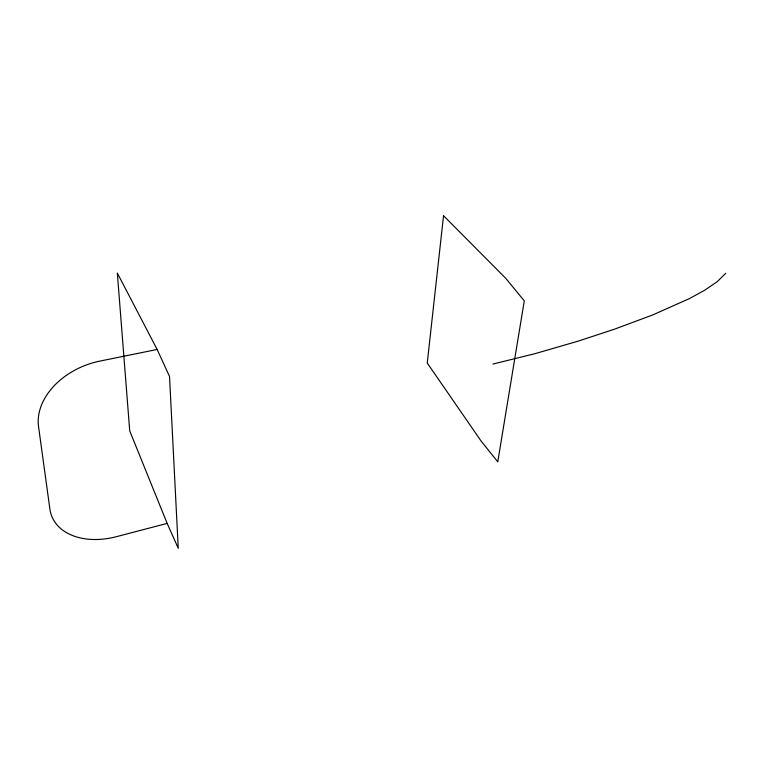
<?xml version="1.0" encoding="UTF-8"?>
<svg xmlns="http://www.w3.org/2000/svg" width="764" height="764" viewBox="0 0 764 764"><rect width="100%" height="100%" fill="white"/><g stroke="black" fill="none" stroke-linecap="round" stroke-linejoin="round"><path stroke-width="1.15" d="M725.8 273.226L717.234 281.658L704.723 290.196L689.233 298.686L652.8 314.902L614.199 329.284L578.243 341.116L534.981 353.675L492.99 364.046M167.163 523.407L116.262 536.71A63.632 43.567 -21.7 0 1 49.908 509.139L38.544 426.589A66.85 48.781 -20.7 0 1 99.788 361.124L157.145 349.463L169.522 376.461L178.251 548.294L167.163 523.407L129.727 430.886L117.331 273.073L157.145 349.463M443.54 215.706L427.248 363.034L481.272 441.286L497.765 461.828L524.285 300.873L505.959 278.545L443.54 215.706"/></g></svg>
